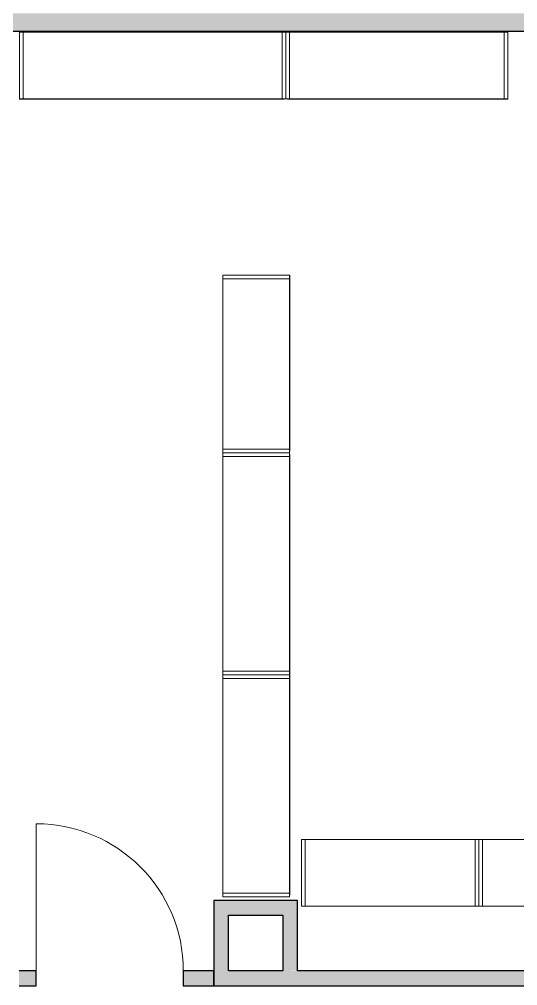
# Model space of a CAD drawing. Header units: millimetres. Extents: x 79795 to 317870, y -36033 to 97293.
# Drawn here: x 173877 to 177301, y 15107 to 21745 of the extents above; entities that cross this region are included whole.
import ezdxf

# ---------------------------------------------------------------- set-up
doc = ezdxf.new("R2010")
doc.units = ezdxf.units.MM
doc.header["$MEASUREMENT"] = 0
for name, color, linetype, lineweight in [('CSM-STL-XX-ZZ-M3-A-XXXX-00001_detached _19_04_21__rvt-1-Level 4$0$A-DOOR', 4, 'CONTINUOUS', 9), ('CSM-STL-XX-ZZ-M3-A-XXXX-00001_detached _19_04_21__rvt-1-Level 4$0$A-WALL', 7, 'CONTINUOUS', 9), ('CSM-STL-XX-ZZ-M3-A-XXXX-00001_detached _19_04_21__rvt-1-Level 4$0$A-WALL-PATT', 7, 'CONTINUOUS', 9), ('CSM-STL-XX-ZZ-M3-A-XXXX-00001_detached _19_04_21__rvt-1-Level 4$0$I-WALL', 7, 'CONTINUOUS', 9), ('I-FURN', 8, 'CONTINUOUS', 9)]:
    doc.layers.add(name, color=color, linetype=linetype, lineweight=lineweight)

msp = doc.modelspace()

# ---------------------------------------------------------------- hatches: boundary and pattern name
at = {"layer": 'CSM-STL-XX-ZZ-M3-A-XXXX-00001_detached _19_04_21__rvt-1-Level 4$0$A-WALL-PATT'}
for points in [[(177878.1, 21663.8), (178000.1, 21663.8), (178000.1, 21785.8), (173754.1, 21785.8), (173754.1, 21663.8), (177124.4, 21663.8)], [(175687.1, 15591.4), (175687.1, 15692.4), (175213.5, 15692.4), (175213.5, 15591.4), (175314.5, 15591.4)], [(175737.6, 15208.3), (175737.6, 15209.3), (175788.1, 15209.3), (175788.1, 15692.4), (175687.1, 15692.4), (175687.1, 15208.3)], [(175314.5, 15208.3), (175314.5, 15591.4), (175213.5, 15591.4), (175213.5, 15208.3)], [(175213.5, 15107.3), (175737.6, 15107.3), (175737.6, 15208.3), (175213.5, 15208.3)], [(177124.4, 15107.3), (180549.8, 15107.3), (180549.8, 15209.3), (175737.6, 15208.3), (175737.6, 15107.3)]]:
    msp.add_hatch(color=256, dxfattribs=at).paths.add_polyline_path(points, flags=0)
h = msp.add_hatch(color=256, dxfattribs=at)
h.paths.add_polyline_path([(175213.5, 15107.3), (175213.5, 15209.3), (175004.1, 15209.3), (175004.1, 15107.3)], flags=0)
h.paths.add_polyline_path([(173994.1, 15107.3), (173994.1, 15209.3), (173876.1, 15209.3), (173876.1, 15107.3)], flags=0)

# ---------------------------------------------------------------- linework, layer by layer
at = {"layer": 'CSM-STL-XX-ZZ-M3-A-XXXX-00001_detached _19_04_21__rvt-1-Level 4$0$A-DOOR'}
msp.add_line((173994.1, 15209.3), (173994.1, 16219.3), dxfattribs=at)
msp.add_arc((173994.1, 15209.3), 1010, 0, 90, dxfattribs=at)
at = {"layer": 'CSM-STL-XX-ZZ-M3-A-XXXX-00001_detached _19_04_21__rvt-1-Level 4$0$A-WALL', "lineweight": 30}
msp.add_line((173754.1, 21663.8), (177878.1, 21663.8), dxfattribs=at)
at = {"layer": 'CSM-STL-XX-ZZ-M3-A-XXXX-00001_detached _19_04_21__rvt-1-Level 4$0$I-WALL', "lineweight": 30}
for p, q in [((175687.1, 15692.4), (175213.5, 15692.4)), ((175213.5, 15692.4), (175213.5, 15591.4)), ((175788.1, 15692.4), (175687.1, 15692.4)), ((175788.1, 15209.3), (175788.1, 15692.4)), ((175213.5, 15591.4), (175213.5, 15208.3)), ((175314.5, 15591.4), (175687.1, 15591.4)), ((175314.5, 15208.3), (175314.5, 15591.4)), ((175687.1, 15591.4), (175687.1, 15208.3)), ((173994.1, 15209.3), (173876.1, 15209.3)), ((173994.1, 15107.3), (173994.1, 15209.3)), ((175213.5, 15209.3), (175004.1, 15209.3)), ((175004.1, 15209.3), (175004.1, 15107.3)), ((175213.5, 15107.3), (175213.5, 15209.3)), ((175213.5, 15208.3), (175213.5, 15107.3)), ((175687.1, 15208.3), (175314.5, 15208.3)), ((180549.8, 15209.3), (175788.1, 15209.3)), ((173876.1, 15107.3), (173994.1, 15107.3)), ((175004.1, 15107.3), (175213.5, 15107.3)), ((175213.5, 15107.3), (175737.6, 15107.3)), ((175737.6, 15107.3), (180549.8, 15107.3))]:
    msp.add_line(p, q, dxfattribs=at)
at = {"layer": 'I-FURN'}
for p, q in [((173878.6, 21656.3), (173903.6, 21656.3)), ((173878.6, 21656.3), (173878.6, 21199.3)), ((173903.6, 21199.3), (173903.6, 21656.3)), ((173903.6, 21656.3), (175683.6, 21656.3)), ((173903.6, 21656.3), (173903.6, 21199.3)), ((175683.6, 21656.3), (175708.6, 21656.3)), ((175683.6, 21656.3), (175683.6, 21199.3)), ((175683.6, 21199.3), (175683.6, 21656.3)), ((175708.6, 21199.3), (175708.6, 21656.3)), ((175708.6, 21656.3), (175733.6, 21656.3)), ((175708.6, 21656.3), (175708.6, 21199.3)), ((175733.6, 21199.3), (175733.6, 21656.3)), ((175733.6, 21656.3), (177208.6, 21656.3)), ((175733.6, 21656.3), (175733.6, 21199.3)), ((177208.6, 21656.3), (177233.6, 21656.3)), ((177208.6, 21656.3), (177208.6, 21199.3)), ((177208.6, 21199.3), (177208.6, 21656.3)), ((177233.6, 21199.3), (177233.6, 21656.3)), ((173903.6, 21199.3), (173878.6, 21199.3)), ((175696.6, 21199.3), (173878.6, 21199.3)), ((173878.6, 21199.3), (173878.6, 21197.3)), ((173878.6, 21197.3), (175696.6, 21197.3)), ((175683.6, 21199.3), (173903.6, 21199.3)), ((175708.6, 21199.3), (175683.6, 21199.3)), ((175696.6, 21197.3), (175696.6, 21199.3)), ((175733.6, 21199.3), (175708.6, 21199.3)), ((177233.6, 21199.3), (175720.7, 21199.3)), ((175720.7, 21199.3), (175720.7, 21197.3)), ((175720.7, 21197.3), (177233.6, 21197.3)), ((177208.6, 21199.3), (175733.6, 21199.3)), ((177233.6, 21199.3), (177208.6, 21199.3)), ((177233.6, 21197.3), (177233.6, 21199.3)), ((175276.3, 19962.4), (175276.3, 19987.4)), ((175733.3, 19987.4), (175276.3, 19987.4)), ((175733.3, 19987.4), (175733.3, 19962.4)), ((175735.3, 19987.4), (175733.3, 19987.4)), ((175733.3, 19987.4), (175733.3, 18779.5)), ((175735.3, 18779.5), (175735.3, 19987.4)), ((175276.3, 19962.4), (175733.3, 19962.4)), ((175276.3, 18792.4), (175276.3, 19962.4)), ((175733.3, 19962.4), (175276.3, 19962.4)), ((175733.3, 19962.4), (175733.3, 18792.4)), ((175276.3, 18767.4), (175276.3, 18792.4)), ((175733.3, 18792.4), (175276.3, 18792.4)), ((175276.3, 18792.4), (175733.3, 18792.4)), ((175733.3, 18792.4), (175733.3, 18767.4)), ((175276.3, 18742.4), (175276.3, 18767.4)), ((175733.3, 18767.4), (175276.3, 18767.4)), ((175276.3, 18742.4), (175733.3, 18742.4)), ((175276.3, 17267.4), (175276.3, 18742.4)), ((175733.3, 18742.4), (175276.3, 18742.4)), ((175733.3, 18779.5), (175735.3, 18779.5)), ((175733.3, 18767.4), (175733.3, 18742.4)), ((175735.3, 18755.4), (175733.3, 18755.4)), ((175733.3, 18755.4), (175733.3, 17242.4)), ((175733.3, 18742.4), (175733.3, 17267.4)), ((175735.3, 17242.4), (175735.3, 18755.4)), ((175276.3, 17242.4), (175276.3, 17267.4)), ((175733.3, 17267.4), (175276.3, 17267.4)), ((175276.3, 17267.4), (175733.3, 17267.4)), ((175733.3, 17267.4), (175733.3, 17242.4)), ((175276.3, 17217.4), (175276.3, 17242.4)), ((175733.3, 17242.4), (175276.3, 17242.4)), ((175276.3, 17242.4), (175733.3, 17242.4)), ((175276.3, 17217.4), (175733.3, 17217.4)), ((175276.3, 15742.4), (175276.3, 17217.4)), ((175733.3, 17217.4), (175276.3, 17217.4)), ((175733.3, 17242.4), (175733.3, 17217.4)), ((175735.3, 17242.4), (175733.3, 17242.4)), ((175733.3, 17242.4), (175733.3, 15729.5)), ((175733.3, 17242.4), (175735.3, 17242.4)), ((175733.3, 17217.4), (175733.3, 15742.4)), ((175735.3, 15729.5), (175735.3, 17242.4)), ((177023.2, 16112.4), (175815.2, 16112.4)), ((175815.2, 16112.4), (175815.2, 16110.4)), ((175815.2, 16110.4), (175840.2, 16110.4)), ((175815.2, 16110.4), (175815.2, 15653.4)), ((175815.2, 16110.4), (177023.2, 16110.4)), ((175840.2, 15653.4), (175840.2, 16110.4)), ((175840.2, 16110.4), (177010.2, 16110.4)), ((175840.2, 16110.4), (175840.2, 15653.4)), ((177010.2, 16110.4), (177035.2, 16110.4)), ((177010.2, 16110.4), (177010.2, 15653.4)), ((177010.2, 15653.4), (177010.2, 16110.4)), ((177023.2, 16110.4), (177023.2, 16112.4)), ((177035.2, 15653.4), (177035.2, 16110.4)), ((177035.2, 16110.4), (177060.2, 16110.4)), ((177035.2, 16110.4), (177035.2, 15653.4)), ((177047.3, 16112.4), (177047.3, 16110.4)), ((178255.2, 16112.4), (177047.3, 16112.4)), ((177047.3, 16110.4), (178255.2, 16110.4)), ((177060.2, 15653.4), (177060.2, 16110.4)), ((177060.2, 16110.4), (178230.2, 16110.4)), ((177060.2, 16110.4), (177060.2, 15653.4)), ((175276.3, 15717.4), (175276.3, 15742.4)), ((175733.3, 15742.4), (175276.3, 15742.4)), ((175276.3, 15742.4), (175733.3, 15742.4)), ((175733.3, 15742.4), (175733.3, 15717.4)), ((175276.3, 15717.4), (175733.3, 15717.4)), ((175733.3, 15729.5), (175735.3, 15729.5)), ((175840.2, 15653.4), (175815.2, 15653.4)), ((177010.2, 15653.4), (175840.2, 15653.4)), ((177035.2, 15653.4), (177010.2, 15653.4)), ((177060.2, 15653.4), (177035.2, 15653.4)), ((178230.2, 15653.4), (177060.2, 15653.4))]:
    msp.add_line(p, q, dxfattribs=at)

doc.saveas('drawing.dxf')
